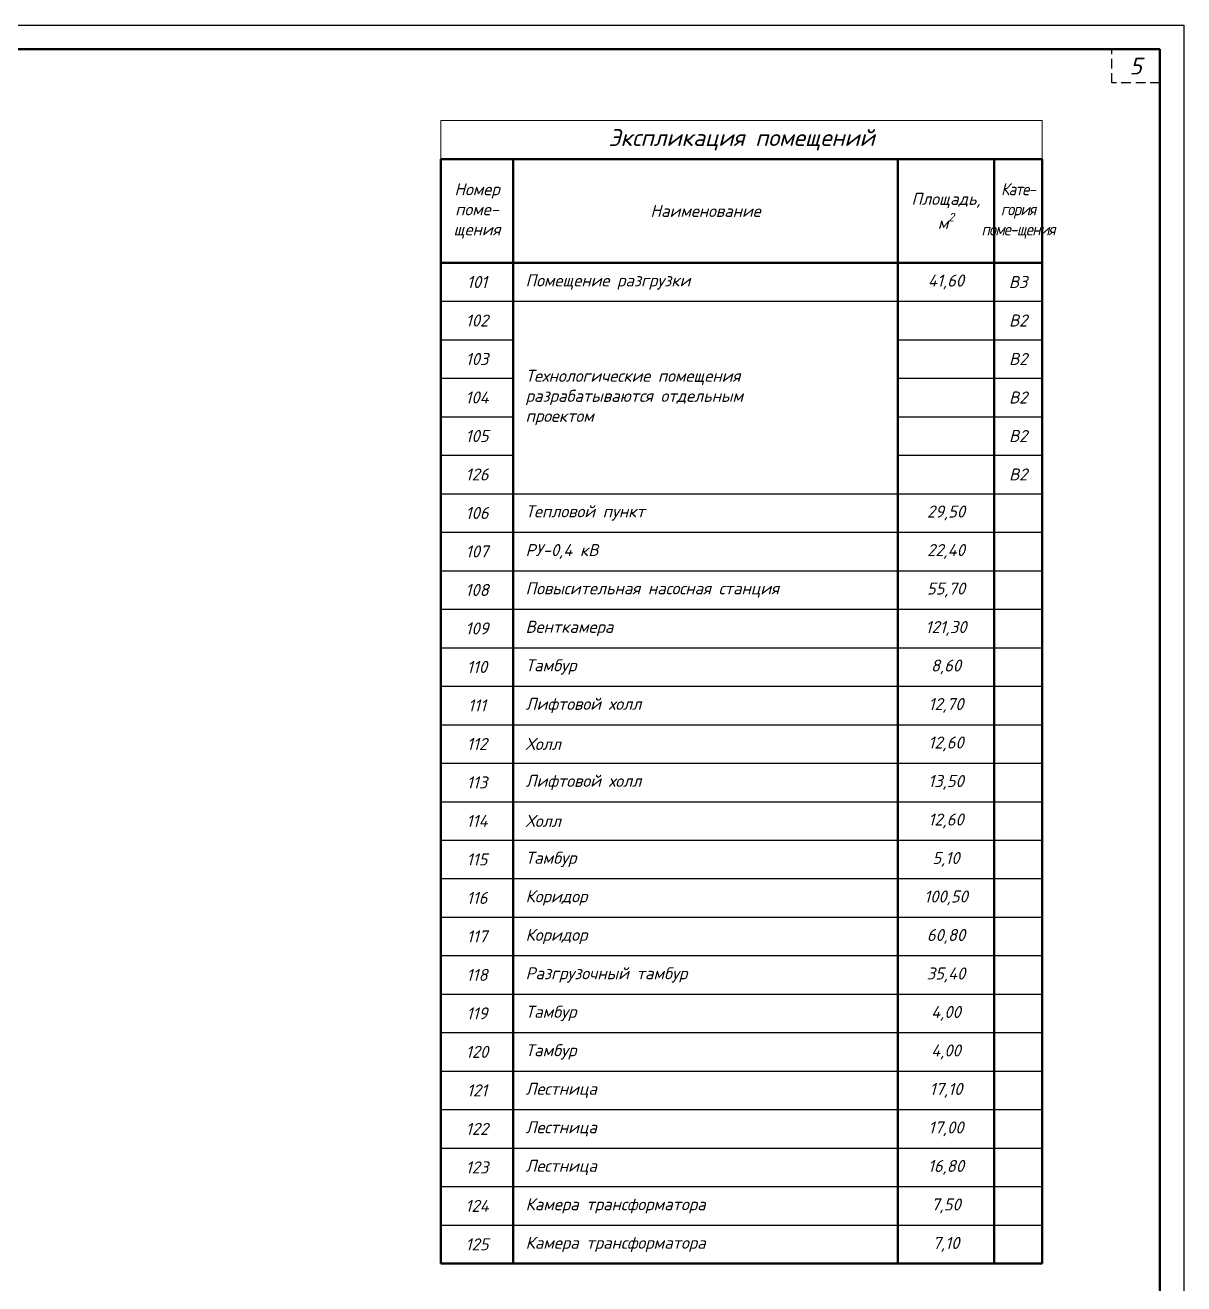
# Model space of a CAD drawing. Header units: millimetres. Extents: x 0 to 1293, y 0 to 420.
# Drawn here: x 650.1 to 891, y 158.4 to 420 of the extents above; entities that cross this region are included whole.
import ezdxf
from ezdxf.enums import TextEntityAlignment as Align

# ---------------------------------------------------------------- set-up
doc = ezdxf.new("R2010")
doc.units = ezdxf.units.MM
doc.linetypes.add('JIS_02_2.0', pattern=[3, 2, -1])
doc.layers.add('Рамка', color=7, linetype='Continuous')
doc.layers.add('ЭС', color=7, linetype='Continuous')
doc.styles.add('2.5', font='isocpeui.ttf')
doc.styles.add('3.5', font='isocpeui.ttf', dxfattribs={"height": 3.5})

# ---------------------------------------------------------------- blocks, each defined once
blk = doc.blocks.new('*T612')
at = {"layer": 'Defpoints', "color": 8, "linetype": 'ByBlock', "lineweight": 0, "transparency": 16777216}
for p, q in [((0, 0), (125, 0)), ((0, 0), (0, -8)), ((125, 0), (125, -8))]:
    blk.add_line(p, q, dxfattribs=at)
at = {"layer": 'ЭС', "color": 0, "linetype": 'ByBlock', "lineweight": 50, "transparency": 16777216}
for p, q in [((0, -8), (125, -8)), ((0, -8), (0, -237.54)), ((15, -8), (15, -237.54)), ((95, -8), (95, -237.54)), ((115, -8), (115, -237.54)), ((125, -8), (125, -237.54)), ((0, -29.54), (125, -29.54)), ((0, -237.54), (125, -237.54))]:
    blk.add_line(p, q, dxfattribs=at)
at = {"layer": 'ЭС', "color": 0, "linetype": 'ByBlock', "lineweight": 30, "transparency": 16777216}
for p, q in [((0, -37.54), (125, -37.54)), ((0, -45.54), (15, -45.54)), ((95, -45.54), (125, -45.54)), ((0, -53.54), (15, -53.54)), ((95, -53.54), (125, -53.54)), ((0, -61.54), (15, -61.54)), ((95, -61.54), (125, -61.54)), ((0, -69.54), (15, -69.54)), ((95, -69.54), (125, -69.54)), ((0, -77.54), (125, -77.54)), ((0, -85.54), (125, -85.54)), ((0, -93.54), (125, -93.54)), ((0, -101.54), (125, -101.54)), ((0, -109.54), (125, -109.54)), ((0, -117.54), (125, -117.54)), ((0, -125.54), (125, -125.54)), ((0, -133.54), (125, -133.54)), ((0, -141.54), (125, -141.54)), ((0, -149.54), (125, -149.54)), ((0, -157.54), (125, -157.54)), ((0, -165.54), (125, -165.54)), ((0, -173.54), (125, -173.54)), ((0, -181.54), (125, -181.54)), ((0, -189.54), (125, -189.54)), ((0, -197.54), (125, -197.54)), ((0, -205.54), (125, -205.54)), ((0, -213.54), (125, -213.54)), ((0, -221.54), (125, -221.54)), ((0, -229.54), (125, -229.54))]:
    blk.add_line(p, q, dxfattribs=at)
at = {"layer": 'ЭС', "color": 0, "transparency": 16777216}
for s, insert, char_height, width, attachment_point, style in [('{\\fISOCPEUR|b1|i1|c204|p34;Экспликация помещений}', (62.5, -4), 3.5, 123, 5, '3.5'), ('Номер поме- щения', (7.5, -18.77), 2.5, 13, 5, '2.5'), ('{\\W0.9;\\T0.9;Кате- гория поме-щения}', (120, -18.77), 2.5, 8, 5, '2.5'), ('\\A1;Площадь, м{\\H0.7x;\\S2^ ;}', (105, -18.77), 2.5, 18, 5, '2.5'), ('Наименование', (55, -18.77), 2.5, 78, 5, '2.5'), ('101', (7.5, -33.54), 2.5, 13, 5, '2.5'), (' Помещение разгрузки', (16, -33.54), 2.5, 78, 4, '2.5'), ('41,60', (105, -33.54), 2.5, 18, 5, '2.5'), ('В3', (120, -33.54), 2.5, 8, 5, '2.5'), ('102', (7.5, -41.54), 2.5, 13, 5, '2.5'), ('В2', (120, -41.54), 2.5, 8, 5, '2.5'), ('103', (7.5, -49.54), 2.5, 13, 5, '2.5'), ('В2', (120, -49.54), 2.5, 8, 5, '2.5'), (' Технологические помещения \\P разрабатываются отдельным \\P проектом', (16, -57.54), 2.5, 78, 4, '2.5'), ('104', (7.5, -57.54), 2.5, 13, 5, '2.5'), ('В2', (120, -57.54), 2.5, 8, 5, '2.5'), ('105', (7.5, -65.54), 2.5, 13, 5, '2.5'), ('В2', (120, -65.54), 2.5, 8, 5, '2.5'), ('126', (7.5, -73.54), 2.5, 13, 5, '2.5'), ('В2', (120, -73.54), 2.5, 8, 5, '2.5'), ('106', (7.5, -81.54), 2.5, 13, 5, '2.5'), (' Тепловой пункт', (16, -81.54), 2.5, 78, 4, '2.5'), ('29,50', (105, -81.54), 2.5, 18, 5, '2.5'), ('107', (7.5, -89.54), 2.5, 13, 5, '2.5'), (' РУ-0,4 кВ', (16, -89.54), 2.5, 78, 4, '2.5'), ('22,40', (105, -89.54), 2.5, 18, 5, '2.5'), ('108', (7.5, -97.54), 2.5, 13, 5, '2.5'), (' Повысительная насосная станция', (16, -97.54), 2.5, 78, 4, '2.5'), ('55,70', (105, -97.54), 2.5, 18, 5, '2.5'), ('109', (7.5, -105.54), 2.5, 13, 5, '2.5'), (' Венткамера', (16, -105.54), 2.5, 78, 4, '2.5'), ('121,30', (105, -105.54), 2.5, 18, 5, '2.5'), ('110', (7.5, -113.54), 2.5, 13, 5, '2.5'), (' Тамбур', (16, -113.54), 2.5, 78, 4, '2.5'), ('8,60', (105, -113.54), 2.5, 18, 5, '2.5'), ('111', (7.5, -121.54), 2.5, 13, 5, '2.5'), (' Лифтовой холл', (16, -121.54), 2.5, 78, 4, '2.5'), ('12,70', (105, -121.54), 2.5, 18, 5, '2.5'), ('12,60', (105, -129.54), 2.5, 18, 5, '2.5'), ('112', (7.5, -129.54), 2.5, 13, 5, '2.5'), ('{\\C256; }Холл', (16, -129.54), 2.5, 78, 4, '2.5'), (' Лифтовой холл', (16, -137.54), 2.5, 78, 4, '2.5'), ('13,50', (105, -137.54), 2.5, 18, 5, '2.5'), ('113', (7.5, -137.54), 2.5, 13, 5, '2.5'), ('114', (7.5, -145.54), 2.5, 13, 5, '2.5'), (' Холл', (16, -145.54), 2.5, 78, 4, '2.5'), ('12,60', (105, -145.54), 2.5, 18, 5, '2.5'), ('115', (7.5, -153.54), 2.5, 13, 5, '2.5'), ('{\\C256; }Тамбур', (16, -153.54), 2.5, 78, 4, '2.5'), ('5,10', (105, -153.54), 2.5, 18, 5, '2.5'), ('116', (7.5, -161.54), 2.5, 13, 5, '2.5'), (' Коридор', (16, -161.54), 2.5, 78, 4, '2.5'), ('100,50', (105, -161.54), 2.5, 18, 5, '2.5'), ('117', (7.5, -169.54), 2.5, 13, 5, '2.5'), (' Коридор', (16, -169.54), 2.5, 78, 4, '2.5'), ('60,80', (105, -169.54), 2.5, 18, 5, '2.5'), ('118', (7.5, -177.54), 2.5, 13, 5, '2.5'), (' Разгрузочный тамбур', (16, -177.54), 2.5, 78, 4, '2.5'), ('35,40', (105, -177.54), 2.5, 18, 5, '2.5'), ('119', (7.5, -185.54), 2.5, 13, 5, '2.5'), (' Тамбур', (16, -185.54), 2.5, 78, 4, '2.5'), ('4,00', (105, -185.54), 2.5, 18, 5, '2.5'), ('120', (7.5, -193.54), 2.5, 13, 5, '2.5'), (' Тамбур', (16, -193.54), 2.5, 78, 4, '2.5'), ('4,00', (105, -193.54), 2.5, 18, 5, '2.5'), ('121', (7.5, -201.54), 2.5, 13, 5, '2.5'), (' Лестница', (16, -201.54), 2.5, 78, 4, '2.5'), ('17,10', (105, -201.54), 2.5, 18, 5, '2.5'), ('122', (7.5, -209.54), 2.5, 13, 5, '2.5'), (' Лестница', (16, -209.54), 2.5, 78, 4, '2.5'), ('17,00', (105, -209.54), 2.5, 18, 5, '2.5'), ('123', (7.5, -217.54), 2.5, 13, 5, '2.5'), (' Лестница', (16, -217.54), 2.5, 78, 4, '2.5'), ('16,80', (105, -217.54), 2.5, 18, 5, '2.5'), ('124', (7.5, -225.54), 2.5, 13, 5, '2.5'), (' Камера трансформатора', (16, -225.54), 2.5, 78, 4, '2.5'), ('7,50', (105, -225.54), 2.5, 18, 5, '2.5'), ('125', (7.5, -233.54), 2.5, 13, 5, '2.5'), (' Камера трансформатора', (16, -233.54), 2.5, 78, 4, '2.5'), ('7,10', (105, -233.54), 2.5, 18, 5, '2.5')]:
    blk.add_mtext(s, dxfattribs=dict(at, insert=insert, char_height=char_height, width=width, attachment_point=attachment_point, style=style))

msp = doc.modelspace()

# ---------------------------------------------------------------- linework, layer by layer
at = {"layer": 'Рамка', "lineweight": 30}
msp.add_lwpolyline([(891, 0), (0, 0), (0, 420), (891, 420)], close=True, dxfattribs=at)
at = {"layer": 'Рамка', "lineweight": 50}
msp.add_lwpolyline([(886, 5), (886, 415), (20, 415), (20, 5)], close=True, dxfattribs=at)
at = {"layer": 'Рамка', "linetype": 'JIS_02_2.0'}
msp.add_lwpolyline([(876, 415), (886, 415), (886, 408), (876, 408)], close=True, dxfattribs=at)

# ---------------------------------------------------------------- block references
msp.add_blockref('*T612', (736.559, 400.165))

# ---------------------------------------------------------------- texts
at = {"layer": 'Рамка', "style": '3.5'}
msp.add_text('5', height=3.5, dxfattribs=at).set_placement((881, 411.5), align=Align.MIDDLE_CENTER)

doc.saveas('drawing.dxf')
